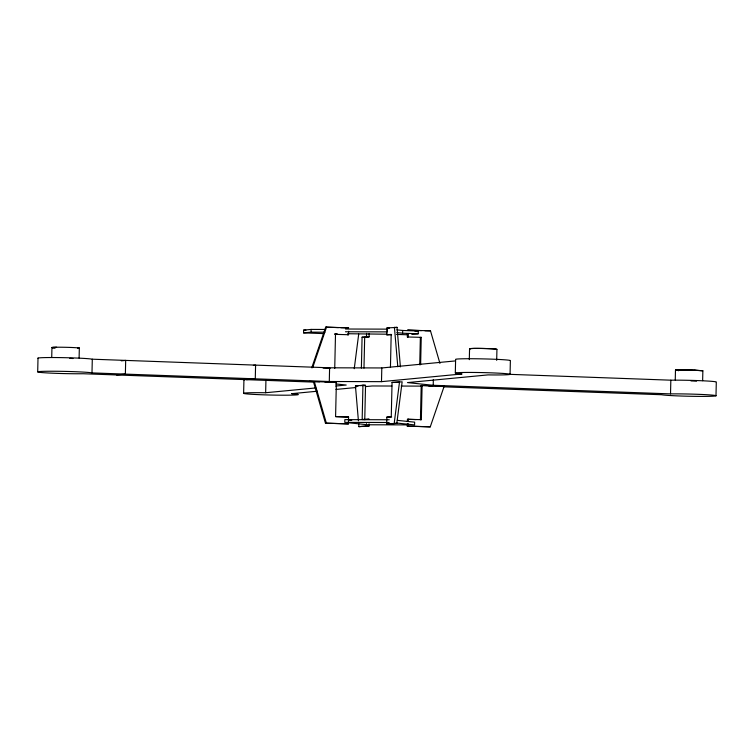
<?xml version="1.0" encoding="UTF-8"?>
<svg xmlns="http://www.w3.org/2000/svg" width="754" height="754" viewBox="0 0 754 754"><rect width="100%" height="100%" fill="white"/><g stroke="black" fill="none" stroke-linecap="round" stroke-linejoin="round"><path stroke-width="1.13" d="M37.7 371.816L38.011 358.103M51.724 357.358L51.951 347.481L56.597 347.217M79.104 358.046L79.33 348.178L78.011 348.357M443.192 386.811L661.701 394.738A27.446 1.103 1.3 0 0 698.553 396.387A27.446 1.103 1.3 0 0 712.068 395.096A27.446 1.103 1.3 0 0 670.523 393.89L433.22 385.285L407.471 382.598L488.036 374.898A27.446 1.103 1.3 0 0 508.262 373.88A27.446 1.103 1.3 0 0 468.451 372.438A27.446 1.103 1.3 0 0 462.061 373.956L381.496 381.656L329.291 381.515L91.988 372.9L92.299 359.196A27.446 1.103 1.3 0 0 60.037 357.594A27.446 1.103 1.3 0 0 38.482 358.404M243.627 393.249L243.938 379.535M317.321 391.222L291.628 393.682A27.446 1.103 1.3 0 1 285.229 395.2A27.446 1.103 1.3 0 1 245.427 393.758A27.446 1.103 1.3 0 1 265.653 392.74L265.936 380.176M323.325 333.588L303.57 332.872L303.626 330.129L311.129 329.413L324.965 329.451M303.57 332.872L311.063 332.156L311.129 329.413M455.369 360.921L381.807 367.952L329.602 367.801L329.291 381.515L325.323 381.892M334.729 368.517L335.502 334.248M336.369 382.287L335.587 416.557L348.574 417.028L348.423 423.889L325.455 423.164L313.4 381.571L336.369 382.287L335.483 382.372M347.613 334.804L348.499 334.719L348.574 331.289M361.383 368.027L362.08 337.189L369.092 336.859L369.168 333.428M362.165 419.497L362.938 385.237L365.539 385.332L364.757 419.592L362.165 419.497L369.168 419.177L364.757 419.592M363.975 368.122L364.682 337.283L369.092 336.859M366.491 336.765L366.567 333.334M358.621 423.164L358.923 426.651L366.416 425.935L366.472 423.654M358.923 426.651L369.017 426.029L369.064 423.748M381.496 381.656L381.807 367.952M391.58 334.71L386.774 334.823L386.934 327.971L397.028 327.349L400.402 366.887M386.708 423.993L386.859 417.141L391.269 416.717L392.052 382.448L402.146 381.826L396.802 423.371L386.708 423.993L396.802 423.371M390.44 367.528L391.185 334.408L386.774 334.823M402.702 330.469L418.291 331.034L418.225 333.777L402.636 333.211L402.702 330.469L396.896 329.866M420.619 364.766L421.241 337.358L407.367 336.972L407.452 333.541M408.329 333.457L408.253 336.887L407.367 336.972M422.099 385.407L421.326 419.667L420.44 419.752L421.222 385.483L444.181 386.208L430.261 426.858L407.292 426.142L407.349 423.852M407.396 421.571L407.452 419.281L421.326 419.667M407.292 426.142L408.178 426.057L408.234 423.767M408.282 421.486L408.338 419.196M419.742 364.851L420.364 337.443L421.241 337.358M433.22 385.285L433.343 379.573M455.312 373.004L455.623 359.3A27.446 1.103 1.3 0 1 484.794 358.932A27.446 1.103 1.3 0 1 510.373 360.685L510.062 374.389M469.308 359.649L469.563 348.678L474.2 348.405A13.723 0.547 1.3 0 1 495.548 349.064L496.933 349.375L496.688 360.337M670.523 393.89L670.834 380.186L509.883 374.342M675.254 379.978L675.48 370.11L690.07 369.931L702.86 370.808L702.634 380.676M715.989 395.822L716.3 382.118A27.446 1.103 1.3 0 0 701.06 380.713A27.446 1.103 1.3 0 0 670.834 380.186M354.248 368.706L358.706 334.088M394.201 423.277L399.545 381.731M311.76 367.792L325.69 327.142L348.65 327.858L340.799 327.698M312.646 367.716L326.567 327.057M470.298 348.932L469.544 348.772L470.807 348.527M675.49 370.12L678.854 370.591L675.49 370.12L676.121 369.997M496.886 349.3L496.132 349.14A13.723 0.556 1.3 0 0 472.749 348.442L470.958 348.518M702.86 370.808L695.075 370.101M53.138 347.33L51.951 347.481M676.281 369.988L694.792 370.091M393.814 327.66L397.028 327.349M415.105 331.345L418.291 331.034M439.94 363.428L430.487 330.836L424.964 330.752M121.271 360.827L125.682 360.403L125.371 374.107L116.55 374.955M411.863 334.39L418.225 333.777M253.382 365.332L255.587 365.115L255.276 378.828L246.454 379.667M309.291 381.364L319.611 381.741M265.653 392.74L315.86 387.933M335.709 386.039L346.218 385.03L335.681 383.937M358.423 420.836L355.445 385.954L362.938 385.237M360.355 385.652L364.239 385.285M362.325 385.633L365.539 385.332M398.932 382.137L392.052 382.448M336.001 389.441L355.85 387.537M365.19 386.642L372.193 385.973L391.91 386.029M444.181 386.208L421.222 385.483M348.574 417.028L335.784 416.679M325.455 423.164L348.423 423.889M391.665 417.028L386.859 417.141M78.425 348.32L79.33 348.178L78.52 347.952M53.346 347.321L55.136 347.255A13.723 0.547 1.3 0 1 78.548 347.943M345.511 329.017L387.481 329.14L387.415 331.883L345.455 331.76M311.063 332.156L324.908 332.194M334.88 333.692L337.189 333.702M347.566 333.73L387.273 334.211M401.194 386.057L422.08 386.123M389.262 419.761L344.842 419.629L344.785 422.372L389.196 422.504M407.584 424.888L367.839 424.775L348.244 422.73M386.934 327.971L389.535 328.065M430.487 330.836L407.528 330.111L421.477 330.62M325.69 327.142L338.471 327.613M303.626 330.129L305.954 330.214M396.434 334.39L407.622 334.795M334.625 334.333L348.499 334.719M362.08 337.189L364.682 337.283M92.299 359.196L329.602 367.801M323.108 368.093L330.082 368.348M324.88 381.929L335.926 382.335M314.597 382.137L83.166 373.739A27.446 1.103 1.3 0 1 41.621 372.542A27.446 1.103 1.3 0 1 55.136 371.251A27.446 1.103 1.3 0 1 91.988 372.9M429.092 386.293L432.617 386.425M355.445 385.954L358.037 386.048M407.452 419.281L416.114 419.601M408.178 426.057L430.261 426.858M366.416 425.935L369.017 426.029M396.84 332.608L402.636 333.211M397.358 420.364L414.643 422.165L414.596 424.907L396.152 422.985M348.301 419.987L351.76 420.355M54.326 347.905L52.167 347.632M52.262 347.651L53.336 347.792A13.723 0.547 1.3 0 0 55.325 347.962M77.945 347.867L79.179 348.084M314.286 381.486L326.341 423.088M394.427 327.255L397.81 366.793M691.003 380.93A13.723 0.547 1.3 0 1 696.545 381.138M69.802 358.376A13.723 0.547 1.3 0 1 73.015 358.508M244.4 379.837A27.446 1.103 1.3 0 1 245.333 379.29"/></g></svg>
